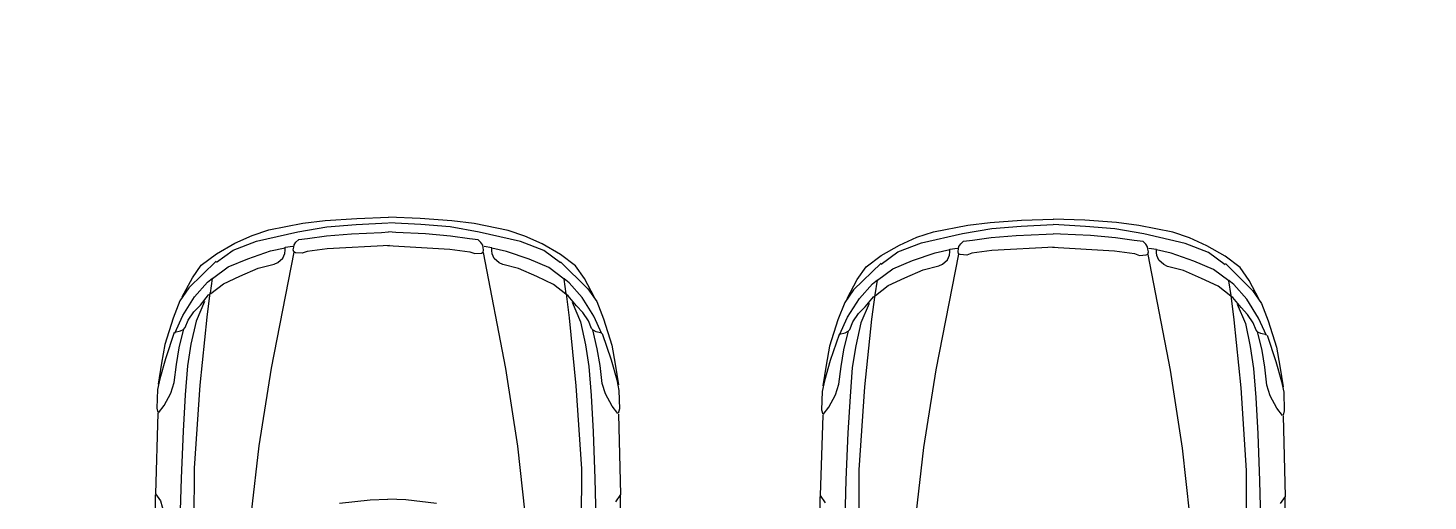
# Model space of a CAD drawing. Header units: millimetres. Extents: x 10193 to 57833, y 9963 to 44360.
# Drawn here: x 37915 to 43258, y 27375 to 29179 of the extents above; entities that cross this region are included whole.
import ezdxf

# ---------------------------------------------------------------- set-up
doc = ezdxf.new("R2010")
doc.units = ezdxf.units.MM
doc.layers.add('free-dwg.com', color=7, linetype='Continuous')
doc.layers.add('Стены', color=7, linetype='Continuous')

msp = doc.modelspace()

# ---------------------------------------------------------------- hatches: boundary and pattern name
at = {"layer": 'Стены'}
h = msp.add_hatch(dxfattribs=at)
h.set_pattern_fill('ANSI32', color=256, scale=10)
h.paths.add_polyline_path([(57833.4, 42702.7), (10593.4, 42702.7), (10593.4, 9962.7), (26833.4, 9962.7), (26833.4, 14962.7), (57833.4, 14962.7)])
h.paths.add_polyline_path([(10713.4, 42582.7), (57713.4, 42582.7), (57713.4, 15082.7), (26713.4, 15082.7), (26713.4, 10082.7), (10713.4, 10082.7)], flags=16)
h.paths.add_polyline_path([(10963.4, 42332.7), (57463.4, 42332.7), (57463.4, 15332.7), (26463.4, 15332.7), (26463.4, 10332.7), (10963.4, 10332.7)], flags=0)
h.paths.add_polyline_path([(57463.4, 42332.7), (10963.4, 42332.7), (10963.4, 10332.7), (26463.4, 10332.7), (26463.4, 15332.7), (57463.4, 15332.7)], flags=0)
h = msp.add_hatch(dxfattribs=at)
h.set_pattern_fill('ANSI36', color=256, scale=10)
h.paths.add_polyline_path([(57713.4, 42582.7), (10713.4, 42582.7), (10713.4, 10082.7), (26713.4, 10082.7), (26713.4, 15082.7), (57713.4, 15082.7)])
h.paths.add_polyline_path([(10963.4, 42332.7), (57463.4, 42332.7), (57463.4, 15332.7), (26463.4, 15332.7), (26463.4, 10332.7), (10963.4, 10332.7)], flags=16)

# ---------------------------------------------------------------- linework, layer by layer
at = {"layer": 'free-dwg.com'}
for p, q in [((38834.2, 28409), (38964.1, 28434.3)), ((38964.1, 28434.3), (39049.3, 28444.8)), ((39049.3, 28444.8), (39170, 28453.1)), ((39055.6, 28421.4), (39167.8, 28429.7)), ((39167.8, 28429.7), (39289.7, 28436.7)), ((39170, 28453.1), (39291, 28457.3)), ((39411.5, 28452.7), (39290.5, 28457.3)), ((39413.6, 28429.2), (39291.8, 28436.7)), ((39532.2, 28443.9), (39411.5, 28452.7)), ((39617.3, 28433.1), (39532.2, 28443.9)), ((39747.2, 28407.2), (39617.3, 28433.1)), ((41501.5, 28427.5), (41586.7, 28438)), ((41586.7, 28438), (41707.4, 28446.3)), ((41705.2, 28422.9), (41827.1, 28429.9)), ((41707.4, 28446.3), (41828.4, 28450.5)), ((41948.9, 28445.8), (41827.9, 28450.5)), ((41951, 28422.4), (41829.1, 28429.9)), ((42069.6, 28437.1), (41948.9, 28445.8)), ((42154.7, 28426.3), (42069.6, 28437.1)), ((38704.2, 28358.1), (38770.2, 28387.8)), ((38770.2, 28387.8), (38834.2, 28409)), ((38787.2, 28366.5), (38944.9, 28402.4)), ((38944.9, 28402.4), (39055.6, 28421.4)), ((38947.8, 28372.9), (38981.9, 28376.3)), ((38981.9, 28376.3), (39053.5, 28386.4)), ((39053.5, 28386.4), (39149, 28394.7)), ((39149, 28394.7), (39263.3, 28399.6)), ((39263.3, 28399.6), (39290.6, 28401.3)), ((39318, 28399.5), (39290.8, 28401.3)), ((39432.3, 28394.2), (39318, 28399.5)), ((39525.8, 28420.5), (39413.6, 28429.2)), ((39527.7, 28385.5), (39432.3, 28394.2)), ((39636.5, 28401.1), (39525.8, 28420.5)), ((39599.3, 28375.1), (39527.7, 28385.5)), ((39794, 28364.5), (39636.5, 28401.1)), ((39811, 28385.8), (39747.2, 28407.2)), ((39877, 28355.8), (39811, 28385.8)), ((41241.5, 28351.3), (41307.6, 28381)), ((41307.6, 28381), (41371.5, 28402.2)), ((41324.6, 28359.7), (41482.2, 28395.6)), ((41371.5, 28402.2), (41501.5, 28427.5)), ((41482.2, 28395.6), (41593, 28414.6)), ((41519.3, 28369.5), (41590.9, 28379.6)), ((41590.9, 28379.6), (41686.4, 28387.9)), ((41593, 28414.6), (41705.2, 28422.9)), ((41686.4, 28387.9), (41800.7, 28392.8)), ((41800.7, 28392.8), (41827.9, 28394.5)), ((41855.4, 28392.7), (41828.1, 28394.5)), ((41969.6, 28387.4), (41855.4, 28392.7)), ((42063.1, 28413.6), (41951, 28422.4)), ((42065.1, 28378.6), (41969.6, 28387.4)), ((42173.8, 28394.3), (42063.1, 28413.6)), ((42136.7, 28368.3), (42065.1, 28378.6)), ((42284.6, 28400.4), (42154.7, 28426.3)), ((42331.3, 28357.7), (42173.8, 28394.3)), ((42348.4, 28379), (42284.6, 28400.4)), ((42414.4, 28349), (42348.4, 28379)), ((38633.8, 28317.7), (38704.2, 28358.1)), ((38633.8, 28285.8), (38697.7, 28332.5)), ((38697.7, 28332.5), (38787.2, 28366.5)), ((38753.9, 28299.1), (38840.3, 28329.2)), ((38840.3, 28329.2), (38896.5, 28341.4)), ((38929.2, 28324), (38842.5, 27881.9)), ((38895.1, 28319.5), (38896.5, 28331.8)), ((38896.5, 28342.8), (38925.3, 28346.8)), ((38896.5, 28331.8), (38896.5, 28342.8)), ((38927.3, 28333.7), (38929, 28343.9)), ((38928.9, 28325.2), (38927.3, 28333.7)), ((38935.8, 28321.7), (38928.9, 28325.2)), ((38929, 28343.9), (38930.7, 28352.5)), ((38930.7, 28352.5), (38937.5, 28362.7)), ((38937.5, 28362.7), (38947.8, 28372.9)), ((38980.1, 28326.8), (38961.3, 28320)), ((39056.9, 28336.9), (38980.1, 28326.8)), ((39293.9, 28350.1), (39056.9, 28336.9)), ((39287.2, 28350.1), (39524.2, 28336)), ((39524.2, 28336), (39600.9, 28325.6)), ((39633.4, 28371.6), (39599.3, 28375.1)), ((39600.9, 28325.6), (39619.7, 28318.7)), ((39643.6, 28361.3), (39633.4, 28371.6)), ((39650.4, 28351.1), (39643.6, 28361.3)), ((39645.3, 28320.4), (39652.1, 28323.8)), ((39652.1, 28342.6), (39650.4, 28351.1)), ((39653.8, 28332.3), (39652.1, 28342.6)), ((39652.1, 28323.8), (39653.8, 28332.3)), ((39684.6, 28341.3), (39655.8, 28345.4)), ((39684.6, 28330.3), (39684.6, 28341.3)), ((39740.8, 28327.4), (39684.6, 28339.9)), ((39685.9, 28317.9), (39684.6, 28330.3)), ((39827.1, 28297.1), (39740.8, 28327.4)), ((39883.3, 28330.3), (39794, 28364.5)), ((39947.2, 28315.2), (39877, 28355.8)), ((39947.1, 28283.2), (39883.3, 28330.3)), ((41171.1, 28279), (41235.1, 28325.7)), ((41171.2, 28310.9), (41241.5, 28351.3)), ((41235.1, 28325.7), (41324.6, 28359.7)), ((41377.6, 28322.3), (41433.9, 28334.6)), ((41432.5, 28312.6), (41433.8, 28325)), ((41433.8, 28325), (41433.9, 28336)), ((41433.9, 28336), (41462.7, 28340)), ((41464.6, 28326.9), (41466.4, 28337.1)), ((41466.3, 28318.4), (41464.6, 28326.9)), ((41466.4, 28337.1), (41468.1, 28345.7)), ((41468.1, 28345.7), (41474.9, 28355.9)), ((41474.9, 28355.9), (41485.2, 28366.1)), ((41485.2, 28366.1), (41519.3, 28369.5)), ((41594.2, 28330.1), (41517.5, 28320)), ((41831.3, 28343.3), (41594.2, 28330.1)), ((41824.6, 28343.3), (42061.6, 28329.2)), ((42061.6, 28329.2), (42138.3, 28318.8)), ((42170.8, 28364.8), (42136.7, 28368.3)), ((42181, 28354.5), (42170.8, 28364.8)), ((42187.8, 28344.3), (42181, 28354.5)), ((42189.5, 28335.7), (42187.8, 28344.3)), ((42191.2, 28325.5), (42189.5, 28335.7)), ((42189.5, 28317), (42191.2, 28325.5)), ((42222, 28334.4), (42193.2, 28338.6)), ((42221.9, 28323.5), (42222, 28334.4)), ((42223.3, 28311.1), (42221.9, 28323.5)), ((42278.1, 28320.6), (42222, 28333.1)), ((42420.7, 28323.4), (42331.3, 28357.7)), ((42484.6, 28308.4), (42414.4, 28349)), ((42484.5, 28276.4), (42420.7, 28323.4)), ((38633.3, 28289.7), (38528.8, 28187.6)), ((38542.1, 28226.3), (38576.2, 28275.2)), ((38576.2, 28275.2), (38633.8, 28317.7)), ((38678.4, 28267.7), (38753.9, 28299.1)), ((38793.5, 28263.4), (38853.9, 28278.4)), ((38853.9, 28278.4), (38867.6, 28285.2)), ((38867.6, 28285.2), (38886.8, 28301.6)), ((38886.8, 28301.6), (38895.1, 28319.5)), ((38961.3, 28320), (38935.8, 28321.7)), ((39619.7, 28318.7), (39645.3, 28320.4)), ((39651.9, 28322.7), (39736.8, 27880.2)), ((39694.1, 28300.1), (39685.9, 28317.9)), ((39713.3, 28283.6), (39694.1, 28300.1)), ((39727, 28276.7), (39713.3, 28283.6)), ((39787.3, 28261.5), (39727, 28276.7)), ((39902.4, 28265.4), (39827.1, 28297.1)), ((40004.6, 28272.5), (39947.2, 28315.2)), ((39947.6, 28287.2), (40051.7, 28184.7)), ((40038.6, 28223.4), (40004.6, 28272.5)), ((41170.7, 28282.9), (41066.1, 28180.8)), ((41113.6, 28268.4), (41171.2, 28310.9)), ((41215.8, 28260.9), (41291.2, 28292.3)), ((41291.2, 28292.3), (41377.6, 28322.3)), ((41330.9, 28256.6), (41391.3, 28271.6)), ((41466.5, 28317.2), (41379.9, 27875.1)), ((41391.3, 28271.6), (41405, 28278.4)), ((41405, 28278.4), (41424.2, 28294.8)), ((41424.2, 28294.8), (41432.5, 28312.6)), ((41473.1, 28314.9), (41466.3, 28318.4)), ((41498.7, 28313.2), (41473.1, 28314.9)), ((41517.5, 28320), (41498.7, 28313.2)), ((42138.3, 28318.8), (42157, 28311.9)), ((42157, 28311.9), (42182.6, 28313.6)), ((42182.6, 28313.6), (42189.5, 28317)), ((42189.2, 28315.8), (42274.2, 27873.4)), ((42231.5, 28293.3), (42223.3, 28311.1)), ((42250.6, 28276.8), (42231.5, 28293.3)), ((42264.3, 28269.9), (42250.6, 28276.8)), ((42324.6, 28254.7), (42264.3, 28269.9)), ((42364.4, 28290.3), (42278.1, 28320.6)), ((42439.8, 28258.6), (42364.4, 28290.3)), ((42542, 28265.7), (42484.6, 28308.4)), ((42485, 28280.4), (42589.1, 28177.9)), ((38503.6, 28153.9), (38542.1, 28226.3)), ((38600.1, 28210.3), (38619.4, 28225.3)), ((38611, 28167.7), (38619.4, 28223.9)), ((38619.4, 28223.9), (38678.4, 28267.7)), ((38660.5, 28203.3), (38723.6, 28233.3)), ((38723.6, 28233.3), (38793.5, 28263.4)), ((39857.1, 28231.2), (39787.3, 28261.5)), ((39920.1, 28200.9), (39857.1, 28231.2)), ((39961.3, 28221.4), (39902.4, 28265.4)), ((39980.4, 28207.6), (39961.3, 28222.7)), ((39969.4, 28165.1), (39961.3, 28221.4)), ((40076.8, 28150.8), (40038.6, 28223.4)), ((41041, 28147.1), (41079.4, 28219.5)), ((41079.4, 28219.5), (41113.6, 28268.4)), ((41137.5, 28203.4), (41156.7, 28218.5)), ((41148.4, 28160.9), (41156.7, 28217.1)), ((41156.7, 28217.1), (41215.8, 28260.9)), ((41197.8, 28196.5), (41260.9, 28226.5)), ((41260.9, 28226.5), (41330.9, 28256.6)), ((42394.5, 28224.3), (42324.6, 28254.7)), ((42457.5, 28194), (42394.5, 28224.3)), ((42498.6, 28214.5), (42439.8, 28258.6)), ((42517.8, 28200.8), (42498.6, 28215.9)), ((42575.9, 28216.6), (42542, 28265.7)), ((42614.1, 28144), (42575.9, 28216.6)), ((38528.8, 28187.6), (38494.6, 28138.6)), ((38550.7, 28154.1), (38600.1, 28210.3)), ((38598.3, 28075.8), (38610.3, 28168.5)), ((38604.2, 28160.9), (38612.4, 28166.3)), ((38612.4, 28166.3), (38660.5, 28203.3)), ((39968, 28163.7), (39920.1, 28200.9)), ((39976.2, 28158.2), (39968, 28163.7)), ((39981.8, 28073.1), (39970.1, 28165.8)), ((40029.7, 28151.2), (39980.4, 28207.6)), ((40051.7, 28184.7), (40085.7, 28135.6)), ((41066.1, 28180.8), (41032, 28131.8)), ((41088.1, 28147.3), (41137.5, 28203.4)), ((41149.8, 28159.5), (41197.8, 28196.5)), ((42505.4, 28156.9), (42457.5, 28194)), ((42506.8, 28158.3), (42498.6, 28214.5)), ((42567, 28144.4), (42517.8, 28200.8)), ((42589.1, 28177.9), (42623.1, 28128.8)), ((38494.6, 28138.6), (38468.9, 28072.6)), ((38505.3, 28082.8), (38550.7, 28154.1)), ((38547.8, 28096.5), (38572.6, 28122.5)), ((38588.1, 28135.6), (38556, 28061.1)), ((38572.6, 28122.5), (38604.2, 28160.9)), ((40007.7, 28119.7), (39976.2, 28158.2)), ((39992.2, 28132.9), (40024, 28058.3)), ((40032.3, 28093.6), (40007.7, 28119.7)), ((40074.8, 28079.8), (40029.7, 28151.2)), ((40085.7, 28135.6), (40111.1, 28069.5)), ((41032, 28131.8), (41006.3, 28065.8)), ((41042.7, 28076), (41088.1, 28147.3)), ((41085.2, 28089.7), (41109.9, 28115.7)), ((41125.5, 28128.8), (41093.4, 28054.3)), ((41109.9, 28115.7), (41141.5, 28154)), ((41135.6, 28069), (41147.7, 28161.6)), ((41141.5, 28154), (41149.8, 28159.5)), ((42513.6, 28151.4), (42505.4, 28156.9)), ((42519.2, 28066.3), (42507.5, 28159)), ((42545.1, 28112.9), (42513.6, 28151.4)), ((42529.5, 28126.1), (42561.3, 28051.5)), ((42569.7, 28086.8), (42545.1, 28112.9)), ((42612.1, 28073), (42567, 28144.4)), ((42623.1, 28128.8), (42648.5, 28062.6)), ((38468.9, 28072.6), (38436.8, 27972.5)), ((38475, 28015.7), (38505.3, 28082.8)), ((38514.8, 28036.2), (38525.8, 28065)), ((38525.8, 28065), (38547.8, 28096.5)), ((38556, 28061.1), (38536.7, 27973.8)), ((38571.7, 27816.7), (38598.3, 28075.8)), ((40007.4, 27813.9), (39981.8, 28073.1)), ((40024, 28058.3), (40043, 27970.9)), ((40054.2, 28062), (40032.3, 28093.6)), ((40065.1, 28033.2), (40054.2, 28062)), ((40104.8, 28012.5), (40074.8, 28079.8)), ((40111.1, 28069.5), (40142.9, 27969.2)), ((41006.3, 28065.8), (40974.1, 27965.7)), ((41012.4, 28008.8), (41042.7, 28076)), ((41052.2, 28029.3), (41063.2, 28058.1)), ((41063.2, 28058.1), (41085.2, 28089.7)), ((41109, 27809.9), (41135.6, 28069)), ((42544.8, 27807.1), (42519.2, 28066.3)), ((42591.6, 28055.2), (42569.7, 28086.8)), ((42642.2, 28005.7), (42612.1, 28073)), ((42648.5, 28062.6), (42680.3, 27962.4)), ((38473.1, 28017.2), (38438.8, 27917.1)), ((38475, 28018.4), (38497, 28023.9)), ((38492, 27958.9), (38509.1, 28031.4)), ((38497, 28023.9), (38508, 28029.3)), ((38508, 28029.3), (38514.8, 28036.2)), ((40071.9, 28026.3), (40065.1, 28033.2)), ((40087.7, 27955.9), (40070.8, 28028.4)), ((40082.9, 28020.8), (40071.9, 28026.3)), ((40104.8, 28015.3), (40082.9, 28020.8)), ((40106.8, 28014.1), (40140.7, 27913.8)), ((41010.4, 28010.4), (40976.2, 27910.3)), ((41012.4, 28011.6), (41034.3, 28017)), ((41029.3, 27952.1), (41046.5, 28024.5)), ((41034.3, 28017), (41045.3, 28022.5)), ((41045.3, 28022.5), (41052.2, 28029.3)), ((41093.4, 28054.3), (41074.1, 27966.9)), ((42561.3, 28051.5), (42580.3, 27964)), ((42602.5, 28026.4), (42591.6, 28055.2)), ((42609.3, 28019.5), (42602.5, 28026.4)), ((42625, 27949), (42608.1, 28021.5)), ((42620.3, 28014), (42609.3, 28019.5)), ((42642.2, 28008.5), (42620.3, 28014)), ((42644.1, 28007.2), (42678, 27907)), ((38436.8, 27972.5), (38423.9, 27900.1)), ((38481.2, 27895), (38492, 27958.9)), ((38536.7, 27973.8), (38523.8, 27890.7)), ((40043, 27970.9), (40055.6, 27887.7)), ((40098.2, 27891.9), (40087.7, 27955.9)), ((40142.9, 27969.2), (40155.5, 27896.7)), ((40974.1, 27965.7), (40961.2, 27893.2)), ((41018.6, 27888.2), (41029.3, 27952.1)), ((41074.1, 27966.9), (41061.1, 27883.8)), ((42580.3, 27964), (42592.9, 27880.9)), ((42635.5, 27885.1), (42625, 27949)), ((42680.3, 27962.4), (42692.9, 27889.9)), ((38423.9, 27900.1), (38410.9, 27821.2)), ((38438.8, 27917.1), (38417.4, 27840.4)), ((40140.7, 27913.8), (40161.8, 27837)), ((40155.5, 27896.7), (40168.2, 27817.8)), ((40976.2, 27910.3), (40954.7, 27833.6)), ((42678, 27907), (42699.2, 27830.2)), ((38472.5, 27826.8), (38481.2, 27895)), ((38523.8, 27890.7), (38515, 27779.8)), ((38842.5, 27881.9), (38795.2, 27585.4)), ((39736.8, 27880.2), (39783, 27583.5)), ((40055.6, 27887.7), (40063.9, 27776.9)), ((40106.6, 27823.7), (40098.2, 27891.9)), ((40961.2, 27893.2), (40948.3, 27814.4)), ((41009.9, 27820), (41018.6, 27888.2)), ((41061.1, 27883.8), (41052.4, 27773)), ((41379.9, 27875.1), (41332.5, 27578.6)), ((42274.2, 27873.4), (42320.4, 27576.7)), ((42592.9, 27880.9), (42601.3, 27770)), ((42643.9, 27816.9), (42635.5, 27885.1)), ((42692.9, 27889.9), (42705.5, 27811)), ((38408.8, 27799.9), (38406.5, 27729.6)), ((38417.4, 27840.4), (38408.8, 27799.9)), ((38459.7, 27786.3), (38472.5, 27826.8)), ((38549.7, 27500.5), (38571.7, 27816.7)), ((40028.2, 27497.7), (40007.4, 27813.9)), ((40119.3, 27783.2), (40106.6, 27823.7)), ((40161.8, 27837), (40170.2, 27796.5)), ((40170.2, 27796.5), (40172.2, 27726.2)), ((40946.1, 27793.1), (40943.9, 27722.8)), ((40954.7, 27833.6), (40946.1, 27793.1)), ((40997.1, 27779.5), (41009.9, 27820)), ((41087, 27493.7), (41109, 27809.9)), ((42565.6, 27490.9), (42544.8, 27807.1)), ((42656.6, 27776.3), (42643.9, 27816.9)), ((42699.2, 27830.2), (42707.6, 27789.7)), ((42707.6, 27789.7), (42709.6, 27719.4)), ((38412.7, 27711.8), (38434.1, 27739.5)), ((38434.1, 27739.5), (38459.7, 27786.3)), ((38515, 27779.8), (38506.3, 27641.3)), ((40063.9, 27776.9), (40072.1, 27638.3)), ((40144.7, 27736.2), (40119.3, 27783.2)), ((40166, 27708.5), (40144.7, 27736.2)), ((40971.4, 27732.7), (40997.1, 27779.5)), ((41052.4, 27773), (41043.6, 27634.5)), ((42601.3, 27770), (42609.5, 27631.5)), ((42682.1, 27729.4), (42656.6, 27776.3)), ((38410.6, 27709.7), (38401.5, 27402.8)), ((38406.5, 27729.6), (38410.7, 27712.5)), ((40172.2, 27726.2), (40167.9, 27709.1)), ((40168.1, 27706.3), (40176, 27399.4)), ((40947.9, 27702.9), (40938.8, 27396)), ((40943.9, 27722.8), (40948.1, 27705.7)), ((40950.1, 27705), (40971.4, 27732.7)), ((42703.3, 27701.6), (42682.1, 27729.4)), ((42709.6, 27719.4), (42705.3, 27702.3)), ((42705.5, 27699.5), (42713.4, 27392.6)), ((38506.3, 27641.3), (38499.5, 27462.3)), ((40072.1, 27638.3), (40078.2, 27459.3)), ((41043.6, 27634.5), (41036.9, 27455.5)), ((42609.5, 27631.5), (42615.5, 27452.4)), ((38795.2, 27585.4), (38766.1, 27330.5)), ((39783, 27583.5), (39811.1, 27328.4)), ((41332.5, 27578.6), (41303.4, 27323.6)), ((42320.4, 27576.7), (42348.5, 27321.6)), ((38549.3, 27296.1), (38549.7, 27500.5)), ((40027.8, 27293.2), (40028.2, 27497.7)), ((41086.6, 27289.3), (41087, 27493.7)), ((42565.2, 27286.4), (42565.6, 27490.9)), ((38499.5, 27462.3), (38492.7, 27232.1)), ((40078.2, 27459.3), (40084.1, 27229.1)), ((41036.9, 27455.5), (41030.1, 27225.3)), ((42615.5, 27452.4), (42621.5, 27222.2)), ((38398.7, 27074.6), (38401.5, 27398.5)), ((38401.5, 27402.8), (38420.6, 27375.1)), ((38420.6, 27375.1), (38433.3, 27330.3)), ((39104.1, 27366.2), (39221.1, 27379)), ((39221.1, 27379), (39288.7, 27381.5)), ((39356.3, 27378.8), (39288.7, 27381.5)), ((39473.3, 27365.5), (39356.3, 27378.8)), ((40176, 27399.4), (40156.8, 27371.7)), ((40177.5, 27071.2), (40176, 27395.1)), ((40936.1, 27067.8), (40938.8, 27391.7)), ((40938.8, 27396), (40957.9, 27368.2)), ((42713.4, 27392.6), (42694.2, 27364.9)), ((42714.9, 27064.3), (42713.4, 27388.3))]:
    msp.add_line(p, q, dxfattribs=at)

doc.saveas('drawing.dxf')
